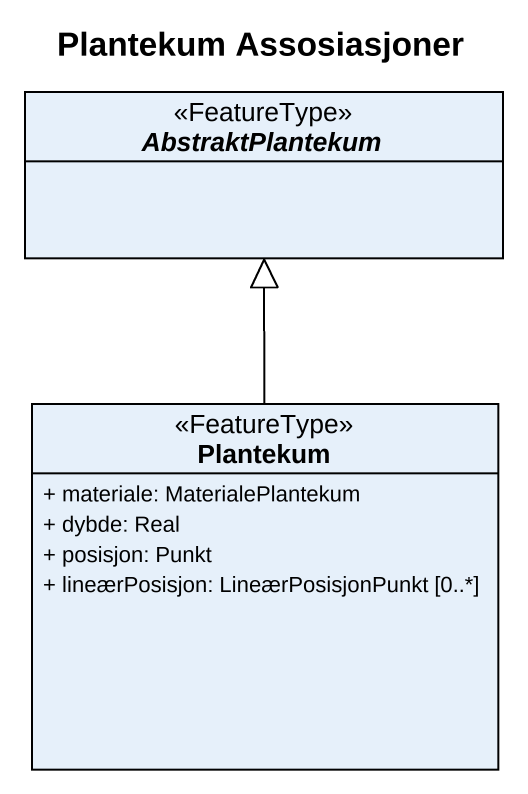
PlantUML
@startuml
title Plantekum Assosiasjoner
hide circle
hide empty members
skinparam classAttributeIconSize 0
abstract class AbstraktPlantekum <<FeatureType>>
class Plantekum <<FeatureType>> {
  + materiale: MaterialePlantekum
  + dybde: Real
  + posisjon: Punkt
  + lineærPosisjon: LineærPosisjonPunkt [0..*]
}
Plantekum -up-|> AbstraktPlantekum
@enduml
